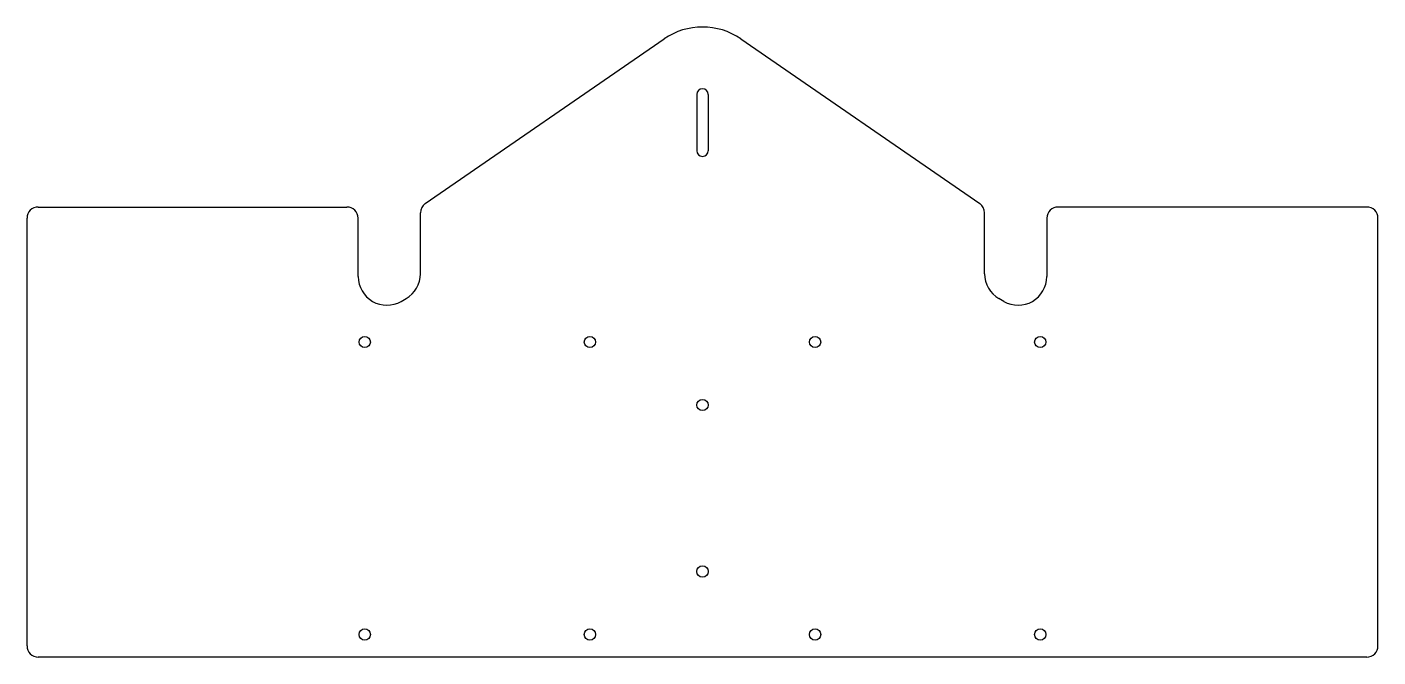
# Model space of a CAD drawing. Header units: millimetres. Extents: x -300 to 300, y -250 to 30.
import ezdxf

# ---------------------------------------------------------------- set-up
doc = ezdxf.new("R2010")
doc.units = ezdxf.units.MM
doc.layers.add('Shape2DView', color=7, linetype='CONTINUOUS')

msp = doc.modelspace()

# ---------------------------------------------------------------- linework, layer by layer
at = {"layer": 'Shape2DView'}
for p, q in [((-123.1, -48.51), (-17.04, 24.69)), ((17.04, 24.69), (123.1, -48.51)), ((-2.5, 0), (-2.5, -25)), ((2.5, 0), (2.5, -25)), ((-295, -50), (-157.91, -50)), ((-125.26, -79.67), (-125.26, -52.62)), ((125.26, -79.67), (125.26, -52.62)), ((295, -50), (157.91, -50)), ((-300, -245), (-300, -55)), ((-152.91, -80.92), (-152.91, -55)), ((152.91, -55), (152.91, -80.92)), ((300, -245), (300, -55)), ((-133.8, -91.96), (-131.63, -90.71)), ((133.8, -91.96), (131.63, -90.71)), ((295, -250), (-295, -250))]:
    msp.add_line(p, q, dxfattribs=at)
for centre in [(-150, -110), (-50, -110), (50, -110), (150, -110), (0, -138), (0, -212), (-150, -240), (-50, -240), (50, -240), (150, -240)]:
    msp.add_circle(centre, 2.5, dxfattribs=at)
for centre, radius, start, end in [((0, 0), 30, 55.38749, 124.61251), ((0, 0), 2.5, 0, 180), ((0, -25), 2.5, 180, 0), ((-295, -55), 5, 90, 180), ((-157.91, -55), 5, 0, 90), ((-120.26, -52.62), 5, 124.61251, 180), ((120.26, -52.62), 5, 0, 55.38749), ((157.91, -55), 5, 90, 180), ((295, -55), 5, 0, 90), ((-140.17, -80.92), 12.74, 180, -60), ((-138, -79.67), 12.74, -60, 0), ((138, -79.67), 12.74, 180, -120), ((140.17, -80.92), 12.74, -120, 0), ((-295, -245), 5, 180, -90), ((295, -245), 5, -90, 0)]:
    msp.add_arc(centre, radius, start, end, dxfattribs=at)

doc.saveas('drawing.dxf')
